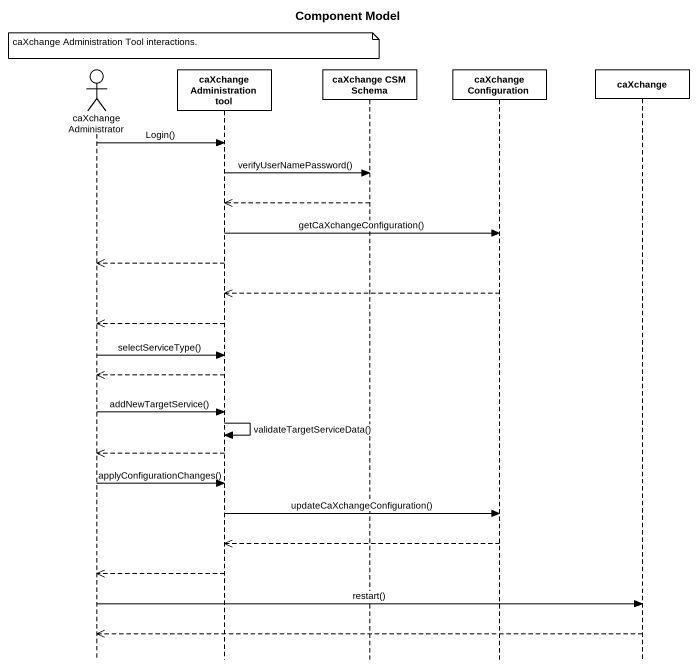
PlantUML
@startuml
title Component Model
hide footbox
actor "caXchange Administrator" as caXchange_Administrator
participant "caXchange Administration tool" as caXchange_Administration
participant "caXchange CSM Schema" as caXchange_CSM_Schema
participant "caXchange Configuration" as caXchange_Configuration
participant caXchange

note over caXchange_Administration : caXchange Administration Tool interactions.
caXchange_Administrator -> caXchange_Administration : Login()
caXchange_Administration -> caXchange_CSM_Schema : verifyUserNamePassword()
caXchange_CSM_Schema -->> caXchange_Administration
caXchange_Administration -> caXchange_Configuration : getCaXchangeConfiguration()
caXchange_Administration -->> caXchange_Administrator
caXchange_Configuration -->> caXchange_Administration
caXchange_Administration -->> caXchange_Administrator
caXchange_Administrator -> caXchange_Administration : selectServiceType()
caXchange_Administration -->> caXchange_Administrator
caXchange_Administrator -> caXchange_Administration : addNewTargetService()
caXchange_Administration -> caXchange_Administration : validateTargetServiceData()
caXchange_Administration -->> caXchange_Administrator
caXchange_Administrator -> caXchange_Administration : applyConfigurationChanges()
caXchange_Administration -> caXchange_Configuration : updateCaXchangeConfiguration()
caXchange_Configuration -->> caXchange_Administration
caXchange_Administration -->> caXchange_Administrator
caXchange_Administrator -> caXchange : restart()
caXchange -->> caXchange_Administrator
@enduml
